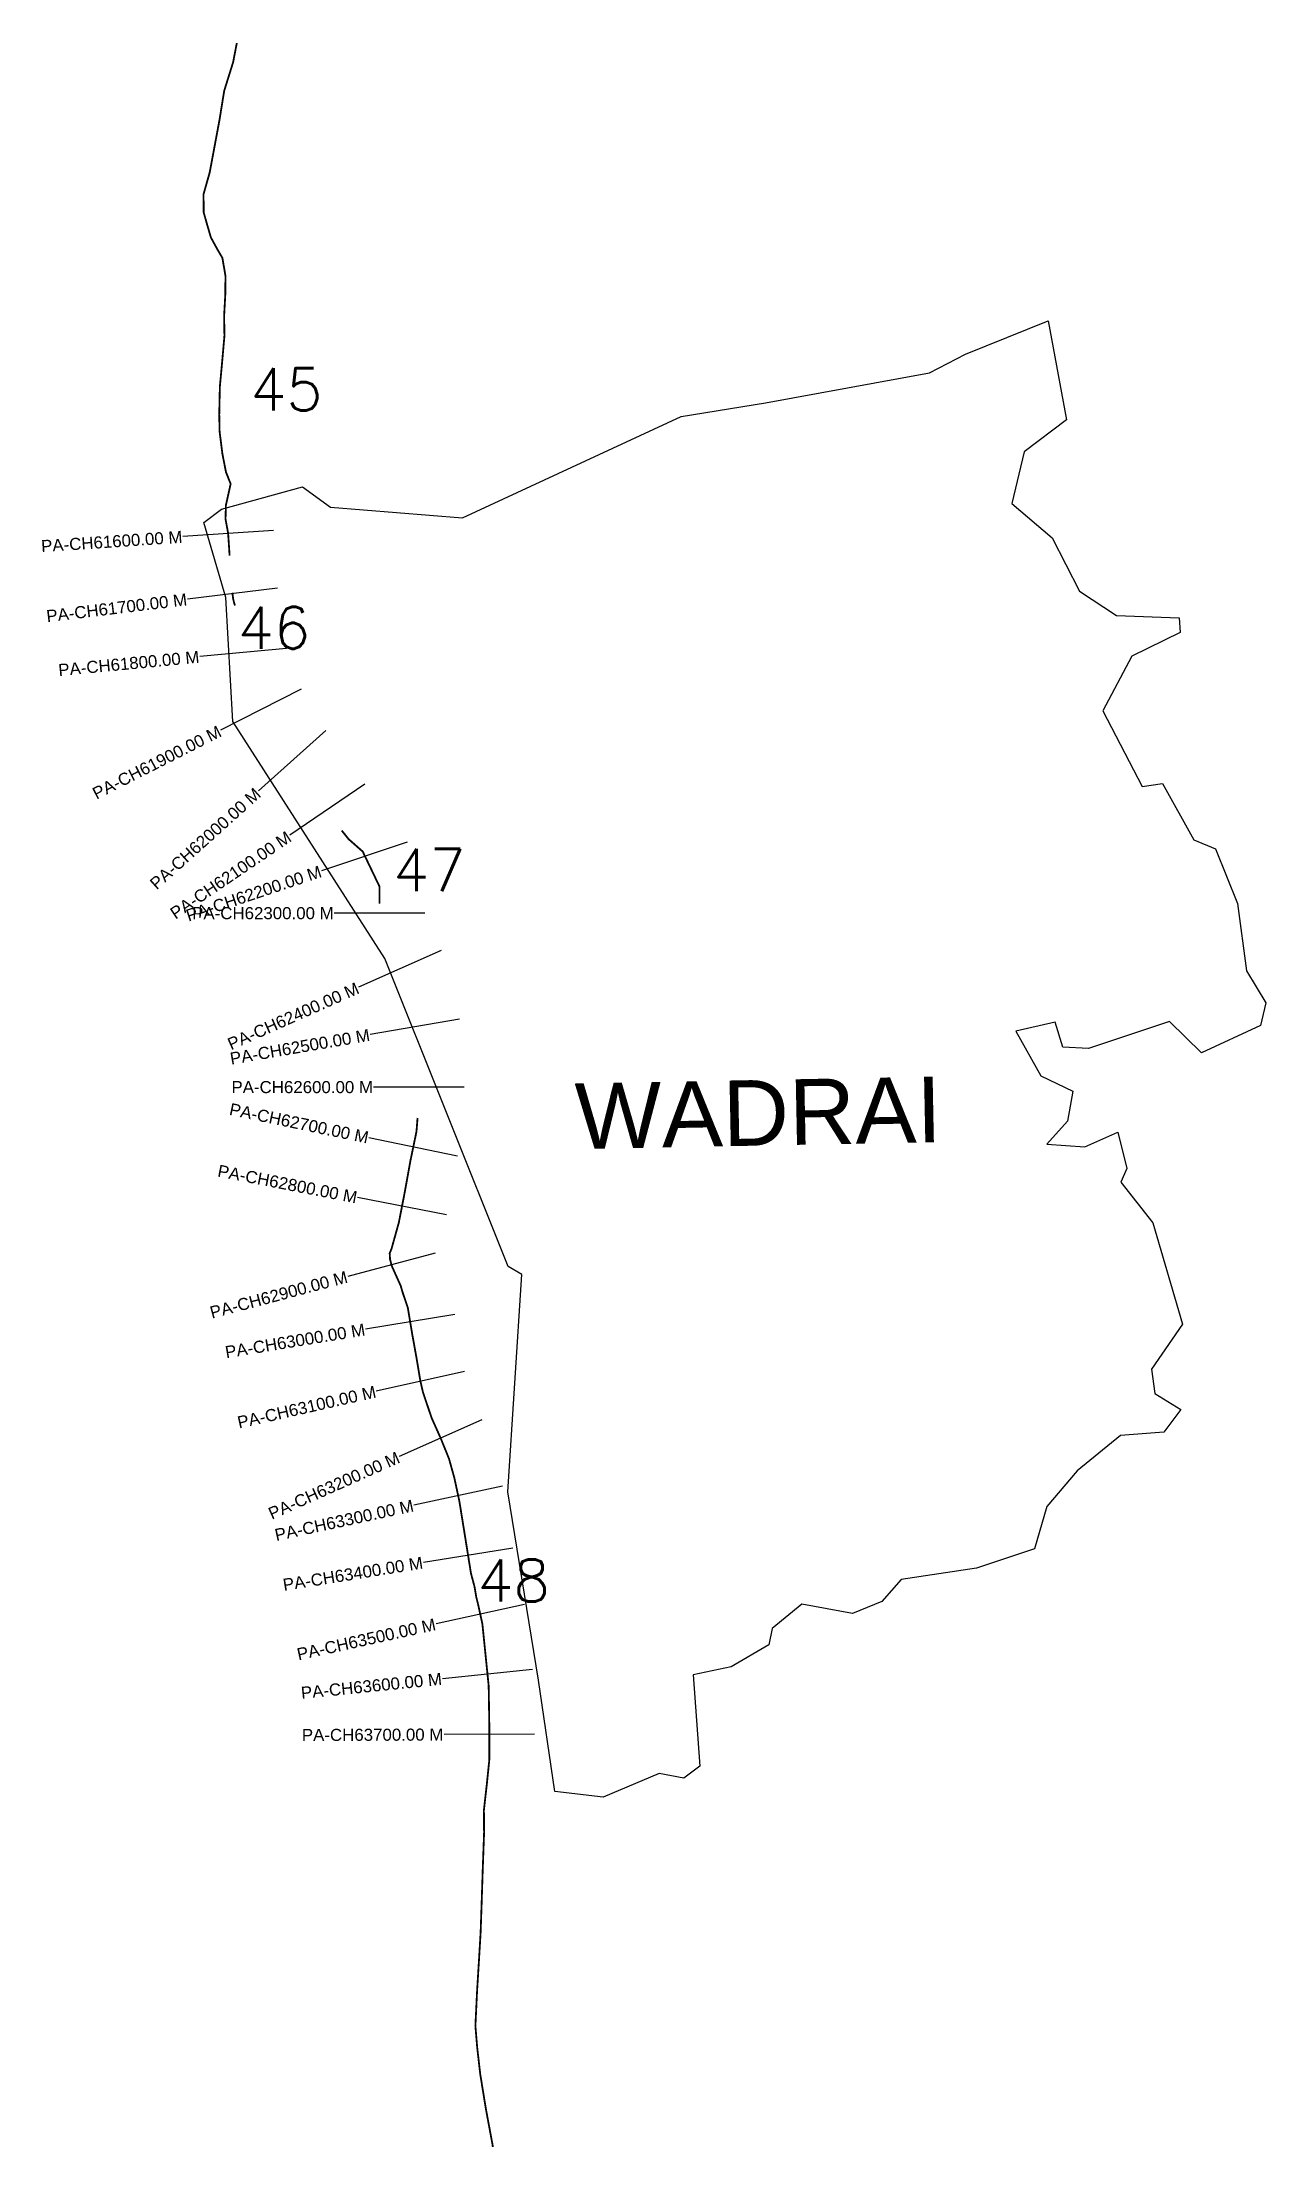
# Model space of a CAD drawing. Header units: metres. Extents: x 259287 to 261314, y 2174607 to 2178096.
import ezdxf
from ezdxf.enums import TextEntityAlignment as Align

# ---------------------------------------------------------------- set-up
doc = ezdxf.new("R2010")
doc.units = ezdxf.units.M
for name, color, linetype in [('CS', 134, 'Continuous'), ('CSMark', 6, 'Continuous'), ('NATURALLY PROTECTED', 3, 'Continuous'), ('VILLAGE NAME', 250, 'Continuous')]:
    doc.layers.add(name, color=color, linetype=linetype)
doc.styles.add('DynamicDimensions', font='arial.ttf')
doc.styles.get("Standard").update_dxf_attribs({"font": 'simplex.shx'})

msp = doc.modelspace()

# ---------------------------------------------------------------- linework, layer by layer
at = {"color": 6, "flags": 128}
msp.add_lwpolyline([(259554.6, 2177299.5), (259583.9, 2177321.6), (259718, 2177359), (259764.6, 2177325), (259983.2, 2177307.4), (260345.1, 2177475.5), (260484.8, 2177498.2), (260756.5, 2177547.9), (260816.5, 2177578.7), (260953.1, 2177634), (260983.3, 2177470), (260913.2, 2177417.1), (260892.9, 2177331.3), (260959.9, 2177274.4), (261004.9, 2177186.2), (261066.2, 2177145.6), (261170.4, 2177141.8), (261171.6, 2177117.3), (261091.9, 2177078.1), (261043.6, 2176987.7), (261109.1, 2176862.4), (261142.3, 2176867.3), (261194.6, 2176774), (261230.3, 2176758.8), (261266.8, 2176668.3), (261281.9, 2176557.1), (261313.8, 2176504), (261304.7, 2176466.3), (261207.4, 2176421.3), (261154.3, 2176472.9), (261020.2, 2176428.3), (260977.5, 2176430.2), (260964.5, 2176471.6), (260899.5, 2176456.8), (260941, 2176382.9), (260994.1, 2176357.4), (260985, 2176308), (260950.7, 2176269.6), (261013.8, 2176265.5), (261068.7, 2176289.8), (261083.3, 2176229.4), (261073.5, 2176206.7), (261126.6, 2176139.5), (261175.8, 2175971.7), (261124.1, 2175896.8), (261129.6, 2175856.6), (261173.1, 2175830), (261144.8, 2175792.3), (261072.8, 2175787.1), (261001.4, 2175728.3), (260950.8, 2175669.5), (260930.3, 2175599.4), (260834.3, 2175567.4), (260709.4, 2175548.4), (260677.5, 2175511.8), (260628.9, 2175492), (260545.3, 2175507.8), (260495.8, 2175467.4), (260490.5, 2175440.2), (260427.8, 2175403.9), (260365, 2175390.7), (260376.2, 2175239), (260349.7, 2175219.3), (260308.8, 2175226.8), (260216, 2175187.7), (260135.8, 2175197.1), (260109.1, 2175381.8), (260058.4, 2175693.7), (260081.4, 2176053.6), (260058.8, 2176067.3), (259854.4, 2176577.5), (259602.5, 2176970.3), (259590.8, 2177175.5), (259554.6, 2177299.5)], dxfattribs=at)
at = {"layer": 'CS'}
for p, q in [((259669.7, 2177286.4), (259520, 2177276.3)), ((259676.5, 2177190.7), (259527.6, 2177172.7)), ((259697.3, 2177091.8), (259547.9, 2177077.5)), ((259716, 2177023.6), (259582.2, 2176955.8)), ((259756.6, 2176955.2), (259645, 2176855)), ((259821.1, 2176866), (259696.9, 2176781.8)), ((259891.6, 2176770.3), (259749.4, 2176722.6)), ((259920.7, 2176652.5), (259770.7, 2176652.5)), ((259947.9, 2176590.6), (259810.8, 2176529.8)), ((259978, 2176476.6), (259830.2, 2176451.2)), ((259985.8, 2176364.3), (259835.8, 2176364.3)), ((259974.9, 2176249.7), (259828.1, 2176280.3)), ((259956.4, 2176152.4), (259809.2, 2176181.1)), ((259937.9, 2176089.1), (259792.9, 2176050.6)), ((259970.4, 2175987.4), (259822.4, 2175963.1)), ((259986.5, 2175893.3), (259840.2, 2175860.2)), ((260015.3, 2175813.2), (259878.3, 2175752.2)), ((260049.2, 2175703.2), (259902.6, 2175671.5)), ((260066.3, 2175600.6), (259918.2, 2175576.8)), ((260085.7, 2175507), (259939.2, 2175474.7)), ((260099, 2175399.2), (259949.8, 2175384.1)), ((260102.4, 2175292), (259952.4, 2175291.5))]:
    msp.add_line(p, q, dxfattribs=at)
at = {"layer": 'NATURALLY PROTECTED', "const_width": 3, "flags": 128}
for points in [[(259609.2, 2178094.2), (259603.1, 2178062.4), (259588.3, 2178015), (259580.5, 2177966.7), (259564.2, 2177879.3), (259554.1, 2177843.8), (259554.3, 2177813.5), (259560.5, 2177791.7), (259566.3, 2177771.9), (259577.1, 2177752.2), (259585.3, 2177738.1), (259590.4, 2177708.4), (259590.1, 2177677.2), (259588.2, 2177642.3), (259588.7, 2177609.1), (259584.4, 2177560.1), (259581.1, 2177524.7), (259580.1, 2177478.5), (259580.7, 2177450.2), (259585.3, 2177413.5), (259591.3, 2177383.1), (259599, 2177363.8), (259591.1, 2177328.3), (259590.5, 2177305.4), (259594.8, 2177281.9), (259596.9, 2177250.6), (259597.1, 2177244.6)], [(259606, 2177162.1), (259603.2, 2177172.6), (259601.9, 2177183.3)], [(259782.9, 2176789.4), (259794.5, 2176775), (259817.8, 2176754.5), (259845.7, 2176696.3), (259845.7, 2176668.1)], [(259908.6, 2176313.3), (259906.8, 2176290.6), (259896.8, 2176242.4), (259887.2, 2176189.2), (259877.6, 2176139.9), (259865.4, 2176096.1), (259862.4, 2176089), (259863, 2176079), (259865.9, 2176067.9), (259880.6, 2176035.2), (259884.1, 2176023.4), (259892.5, 2175998.5), (259899.4, 2175957), (259907.5, 2175912), (259913.1, 2175878.2), (259917.3, 2175859.6), (259927.3, 2175829.7), (259932.1, 2175815.7), (259947.1, 2175782.1), (259960.7, 2175748.5), (259969.5, 2175716.9), (259977.8, 2175678.4), (259987.9, 2175615.8), (259997.1, 2175558.4), (260003, 2175536.4), (260005.8, 2175519.6), (260008.9, 2175507.1), (260016, 2175474.6), (260026.4, 2175372.4), (260027.4, 2175309.6), (260027.6, 2175251), (260023.4, 2175210), (260018.5, 2175166.2), (260018.8, 2175128.9), (260016.6, 2175069.1), (260014.7, 2175010.6), (260013.1, 2174964.4), (260010.7, 2174923.8), (260007.1, 2174865), (260004.4, 2174808.6), (260007.3, 2174773.8), (260012.4, 2174728.9), (260021.9, 2174670.5), (260032.9, 2174611.4), (260033.2, 2174608.2)]]:
    msp.add_lwpolyline(points, dxfattribs=at)

# ---------------------------------------------------------------- texts
at = {"char_height": 70, "attachment_point": 1}
for s, insert in [('45', (259631.2, 2177555.4)), ('46', (259610.7, 2177160.2)), ('47', (259868, 2176758.8)), ('48', (260007.6, 2175581.8))]:
    msp.add_mtext_dynamic_manual_height_columns(s, width=95.172, gutter_width=1, heights=[0], dxfattribs=dict(at, insert=insert))
at = {"layer": 'CSMark', "style": 'DynamicDimensions'}
for s, rotation, p in [('PA-CH61600.00 M', 3.8508, (259519, 2177276.2)), ('PA-CH61700.00 M', 6.8913, (259526.6, 2177172.5)), ('PA-CH61800.00 M', 5.4517, (259547, 2177077.4)), ('PA-CH61900.00 M', 26.8861, (259581.3, 2176955.3)), ('PA-CH62000.00 M', 41.9254, (259644.2, 2176854.3)), ('PA-CH62100.00 M', 34.1198, (259696.1, 2176781.3)), ('PA-CH62200.00 M', 18.5137, (259748.4, 2176722.3)), ('PA-CH62300.00 M', 0.0088, (259769.7, 2176652.5)), ('PA-CH62400.00 M', 23.9207, (259809.9, 2176529.4)), ('PA-CH62500.00 M', 9.7677, (259829.2, 2176451)), ('PA-CH62700.00 M', 348.2345, (259827.1, 2176280.5)), ('PA-CH62800.00 M', 348.9761, (259808.2, 2176181.3)), ('PA-CH62900.00 M', 14.8559, (259791.9, 2176050.4)), ('PA-CH63000.00 M', 9.3452, (259821.4, 2175962.9)), ('PA-CH63100.00 M', 12.7528, (259839.3, 2175860)), ('PA-CH63200.00 M', 23.9959, (259877.3, 2175751.8)), ('PA-CH63300.00 M', 12.1999, (259901.6, 2175671.3)), ('PA-CH63400.00 M', 9.1386, (259917.2, 2175576.6)), ('PA-CH63500.00 M', 12.4156, (259938.2, 2175474.5)), ('PA-CH63600.00 M', 5.7703, (259948.8, 2175384)), ('PA-CH63700.00 M', 0.1686, (259951.4, 2175291.5))]:
    msp.add_text(s, height=20, rotation=rotation, dxfattribs=at).set_placement(p, align=Align.MIDDLE_RIGHT)
msp.add_text('PA-CH62600.00 M', height=20, dxfattribs=at).set_placement((259834.8, 2176364.3), align=Align.MIDDLE_RIGHT)
at = {"layer": 'VILLAGE NAME', "insert": (260168.3, 2176370.2), "char_height": 108.748, "attachment_point": 1, "rotation": 1.1028}
msp.add_mtext_dynamic_manual_height_columns('{\\fArial|b0|i0|c0|p34;WADRAI}', width=726.929, gutter_width=543.7, heights=[0], dxfattribs=at)

doc.saveas('drawing.dxf')
